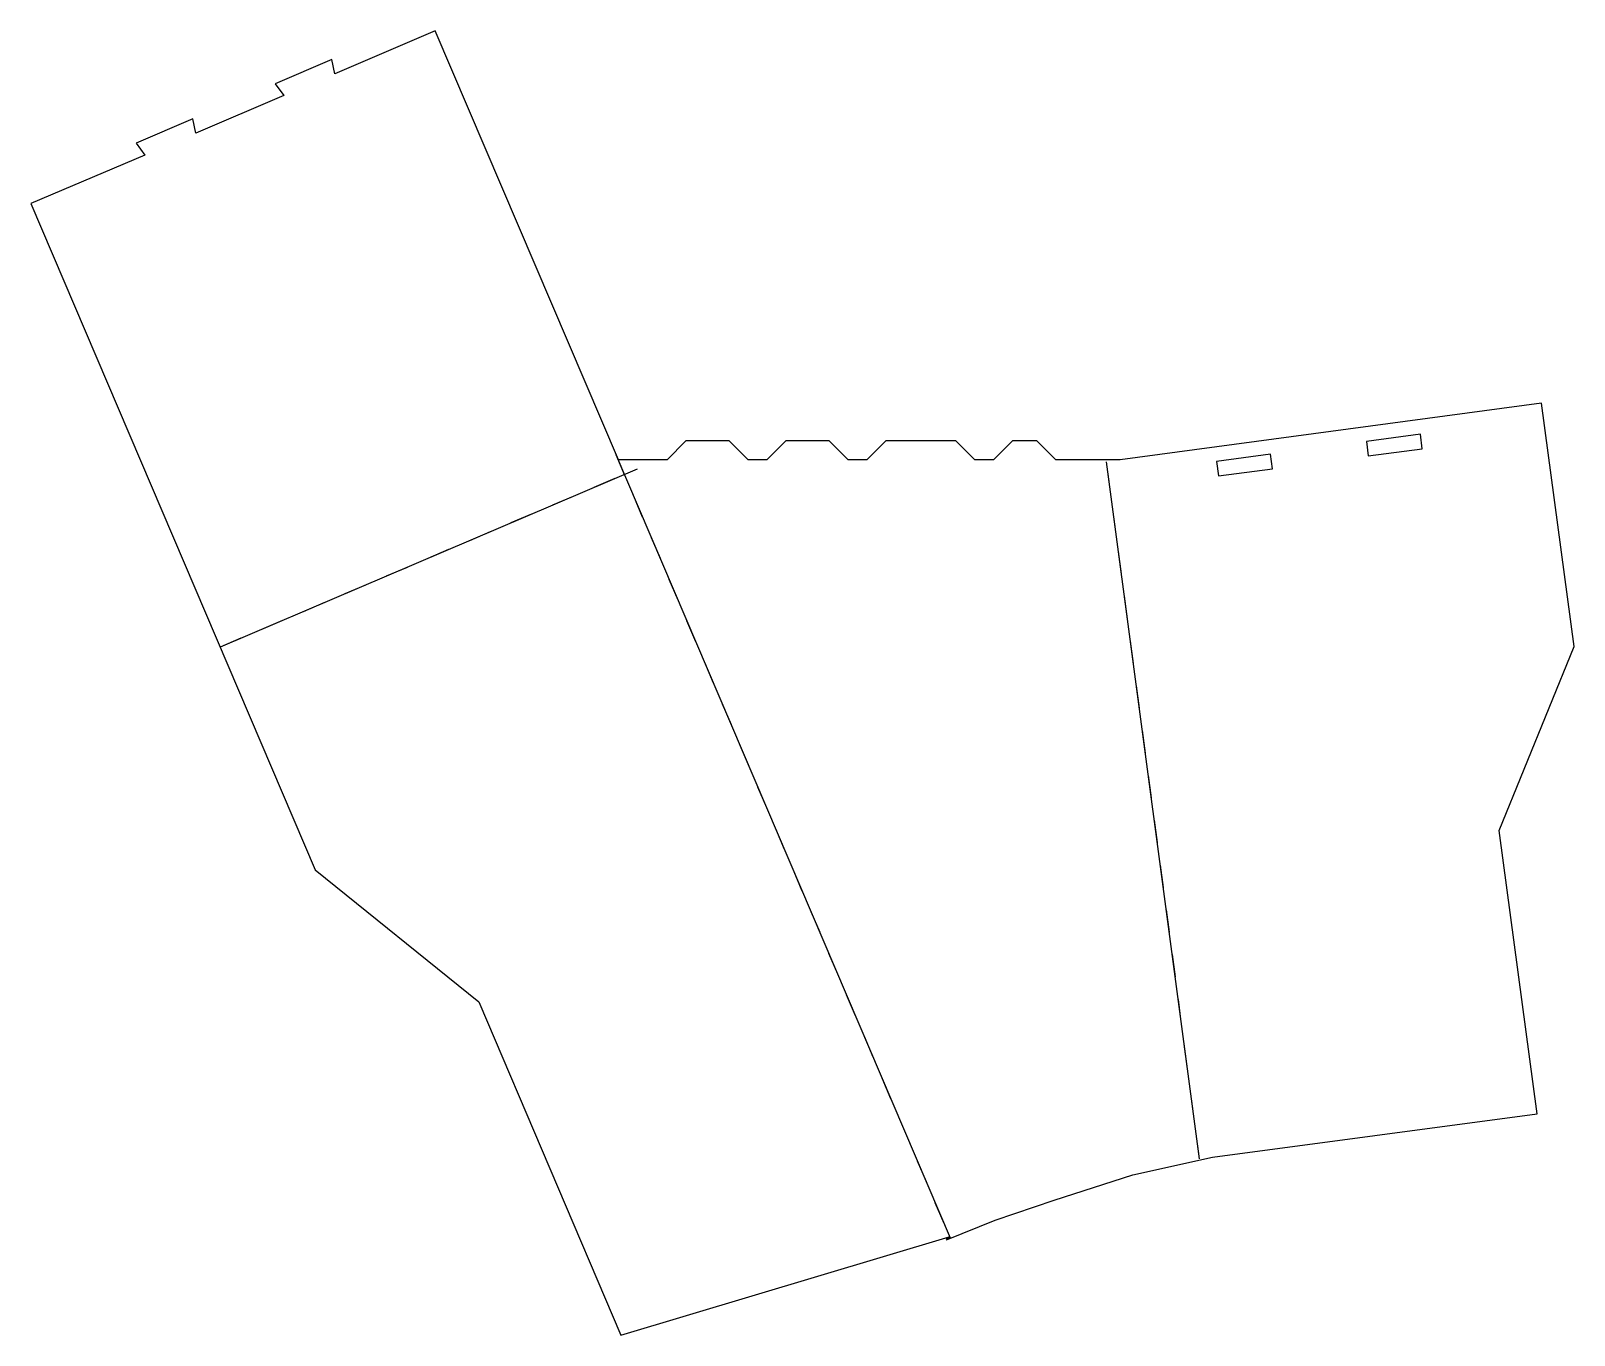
# Model space of a CAD drawing. Header units: metres. Extents: x 0 to 342, y 0 to 289.
import ezdxf

# ---------------------------------------------------------------- set-up
doc = ezdxf.new("R2010")
doc.units = ezdxf.units.M

msp = doc.modelspace()

# ---------------------------------------------------------------- linework, layer by layer
at = {"layer": 'CUT'}
for points in [[(-0.09843, 250.3285), (62.87092, 102.85412), (99.06744, 73.63558), (130.54761, -0.09106), (203.23277, 21.663), (203.32126, 21.45577), (202.55598, 21.129), (202.61085, 20.99705), (213.36667, 25.3509), (226.41709, 29.77887), (243.85123, 35.3891), (261.51385, 39.25851), (261.51054, 39.27726), (333.3862, 48.89726), (324.99264, 111.60968), (341.55782, 152.28874), (334.35068, 206.13686), (241.08197, 193.65363), (241.08196, 193.65378), (226.81006, 193.65378), (222.61006, 197.85378), (217.19854, 197.85378), (212.99854, 193.65378), (208.86068, 193.65378), (204.66068, 197.85378), (189.19854, 197.85378), (184.99854, 193.65378), (180.86068, 193.65378), (176.66068, 197.85378), (167.06535, 197.85378), (162.86535, 193.65378), (158.72748, 193.65378), (154.52748, 197.85378), (144.93215, 197.85378), (140.73215, 193.65378), (129.9584, 193.65378), (89.43578, 288.55785), (67.15959, 279.04635), (66.56171, 282.24338), (53.97413, 276.86873), (55.86978, 274.22583), (36.38752, 265.90728), (35.78963, 269.10431), (23.20206, 263.72966), (25.09771, 261.08676), (-0.09843, 250.3285)], [(295.56838, 197.69242), (295.9962, 194.49592), (307.9397, 196.09446), (307.51188, 199.29095), (295.56838, 197.69242)], [(262.40434, 193.25369), (262.83216, 190.0572), (274.77566, 191.65573), (274.34784, 194.85223), (262.40434, 193.25369)]]:
    msp.add_lwpolyline(points, close=True, dxfattribs=at)
at = {"layer": 'SCORE'}
for p, q in [((129.37651, 194.82556), (131.33995, 190.22719)), ((133.83568, 191.50161), (134.18451, 191.65056)), ((237.9411, 193.15759), (238.6044, 188.20178)), ((124.63896, 187.57475), (129.23732, 189.53818)), ((115.44223, 183.64789), (120.0406, 185.61132)), ((133.30338, 185.62883), (135.26681, 181.03047)), ((106.24551, 179.72102), (110.84387, 181.68446)), ((239.26769, 183.24597), (239.93099, 178.29016)), ((97.04878, 175.79416), (101.64715, 177.75759)), ((137.23024, 176.43211), (139.19367, 171.83374)), ((87.85206, 171.8673), (92.45042, 173.83073)), ((240.59428, 173.33435), (241.25758, 168.37854)), ((78.65533, 167.94043), (83.2537, 169.90387)), ((69.45861, 164.01357), (74.05697, 165.977)), ((141.1571, 167.23538), (143.12054, 162.63702)), ((60.26189, 160.08671), (64.86025, 162.05014)), ((241.92088, 163.42273), (242.58417, 158.46693)), ((51.06516, 156.15985), (55.66352, 158.12328)), ((145.08397, 158.03866), (147.0474, 153.44029)), ((41.86844, 152.23298), (46.4668, 154.19641)), ((243.24747, 153.51112), (243.91076, 148.55531)), ((149.01083, 148.84193), (150.97426, 144.24357)), ((244.57406, 143.5995), (245.23735, 138.64369)), ((152.93769, 139.64521), (154.90112, 135.04685)), ((245.90065, 133.68788), (246.56394, 128.73207)), ((156.86456, 130.44848), (158.82799, 125.85012)), ((247.22724, 123.77627), (247.89054, 118.82046)), ((160.79142, 121.25176), (162.75485, 116.6534)), ((248.55383, 113.86465), (249.21713, 108.90884)), ((164.71828, 112.05503), (166.68171, 107.45667)), ((168.64515, 102.85831), (170.60858, 98.25995)), ((249.88042, 103.95303), (250.54372, 98.99722)), ((172.57201, 93.66158), (174.53544, 89.06322)), ((251.20701, 94.04141), (251.87031, 89.08561)), ((176.49887, 84.46486), (178.4623, 79.8665)), ((252.5336, 84.1298), (253.1969, 79.17399)), ((180.42574, 75.26813), (182.38917, 70.66977)), ((253.8602, 74.21818), (254.52349, 69.26237)), ((184.3526, 66.07141), (186.31603, 61.47305)), ((255.18679, 64.30656), (255.85008, 59.35075)), ((188.27946, 56.87469), (190.24289, 52.27632)), ((256.51338, 54.39494), (257.17667, 49.43914)), ((192.20632, 47.67796), (194.16976, 43.0796)), ((257.83997, 44.48333), (258.50326, 39.52752)), ((196.13319, 38.48124), (198.09662, 33.88287)), ((200.06005, 29.28451), (202.02348, 24.68615))]:
    msp.add_line(p, q, dxfattribs=at)
at = {"layer": 'SCORE2'}
for p, q in [((129.37651, 194.82556), (203.40005, 21.46223)), ((41.86844, 152.23298), (134.18451, 191.65056)), ((237.9411, 193.15759), (258.57914, 38.96059))]:
    msp.add_line(p, q, dxfattribs=at)

doc.saveas('drawing.dxf')
